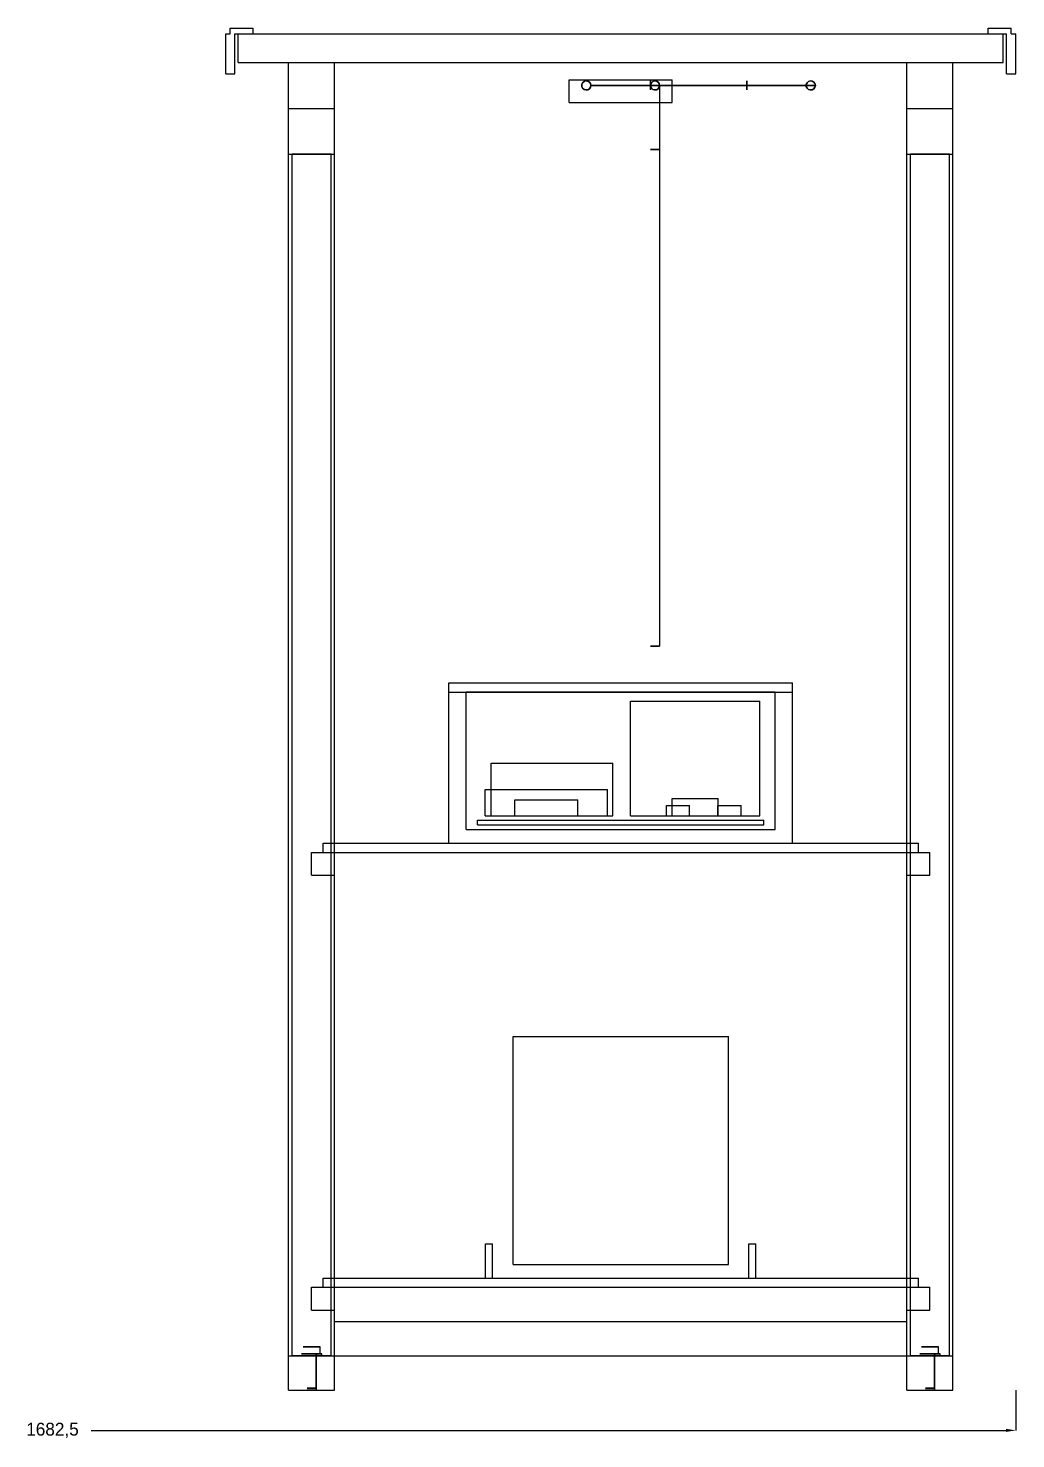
# Model space of a CAD drawing. Header units: millimetres. Extents: x -42 to 2812, y -1495 to 1190.
# Drawn here: x 820 to 1682, y -1382 to -150 of the extents above; entities that cross this region are included whole.
import ezdxf

# ---------------------------------------------------------------- set-up
doc = ezdxf.new("R2010")
doc.units = ezdxf.units.MM
doc.layers.add('DIMENSIONS', color=7, linetype='Continuous')
doc.layers.add('FRONT', color=7, linetype='Continuous')
doc.dimstyles.get("Standard").update_dxf_attribs({"dimtxt": 2.5, "dimasz": 2.5, "dimexe": 1.25, "dimexo": 0.625, "dimtad": 1, "dimcen": 2.5, "dimazin": 3, "dimtfac": 1, "dimtmove": 0, "dimatfit": 3})

# ---------------------------------------------------------------- blocks, each defined once
blk = doc.blocks.new('_CLOSEDFILLED')
at = {"color": 0, "linetype": 'BYBLOCK'}
blk.add_solid([(-1, 0.16), (0, 0), (-1, -0.16)], dxfattribs=at)
blk = doc.blocks.new('*D3')
for p, q in [((0, -1340), (0, -1375)), ((1682.5, -1340), (1682.5, -1375)), ((8.4125, -1375), (807.6, -1375)), ((874.9, -1375), (1674.0875, -1375))]:
    blk.add_line(p, q)
at = {"layer": 'Defpoints'}
for p in [(0, -1340), (1682.5, -1340), (0, -1375)]:
    blk.add_point(p, dxfattribs=at)
at = {"layer": 'DIMENSIONS', "xscale": 8.4125, "yscale": 8.4125, "rotation": 180}
blk.add_blockref('_CLOSEDFILLED', (0, -1375), dxfattribs=at)
at = {"layer": 'DIMENSIONS', "xscale": 8.4125, "yscale": 8.4125}
blk.add_blockref('_CLOSEDFILLED', (1682.5, -1375), dxfattribs=at)
at = {"layer": 'DIMENSIONS', "insert": (841.25, -1375), "char_height": 11.21667, "attachment_point": 5}
blk.add_mtext('1682,5', dxfattribs=at)

msp = doc.modelspace()

# ---------------------------------------------------------------- linework, layer by layer
at = {"layer": 'FRONT'}
for points in [[(992.5, -190), (992.5, -155)], [(992.5, -190), (992.5, -155)], [(992.5, -155), (996.5, -155)], [(992.5, -155), (996.5, -155)], [(992.5, -190), (992.5, -155)], [(992.5, -190), (992.5, -155)], [(992.5, -155), (996.5, -155)], [(992.5, -155), (996.5, -155)], [(996.5, -155), (996.5, -150)], [(996.5, -150), (1016.5, -150)], [(996.5, -155), (996.5, -150)], [(996.5, -150), (1016.5, -150)], [(996.5, -155), (996.5, -150)], [(996.5, -150), (1016.5, -150)], [(996.5, -155), (996.5, -150)], [(996.5, -150), (1016.5, -150)], [(1000.5, -155), (1016.5, -155)], [(1000.5, -190), (1000.5, -155)], [(1000.5, -155), (1016.5, -155)], [(1000.5, -190), (1000.5, -155)], [(1000.5, -155), (1016.5, -155)], [(1000.5, -190), (1000.5, -155)], [(1000.5, -155), (1016.5, -155)], [(1000.5, -190), (1000.5, -155)], [(1003.5, -180), (1003.5, -155)], [(1003.5, -180), (1003.5, -155)], [(1003.5, -155), (1671.5, -155)], [(1003.5, -155), (1671.5, -155)], [(1003.5, -180), (1003.5, -155)], [(1003.5, -180), (1003.5, -155)], [(1003.5, -155), (1671.5, -155)], [(1003.5, -155), (1671.5, -155)], [(1016.5, -155), (1016.5, -150)], [(1016.5, -155), (1016.5, -150)], [(1016.5, -155), (1016.5, -150)], [(1016.5, -155), (1016.5, -150)], [(1658.5, -155), (1658.5, -150)], [(1658.5, -150), (1678.5, -150)], [(1658.5, -155), (1658.5, -150)], [(1658.5, -150), (1678.5, -150)], [(1658.5, -155), (1658.5, -150)], [(1658.5, -150), (1678.5, -150)], [(1658.5, -155), (1658.5, -150)], [(1658.5, -150), (1678.5, -150)], [(1658.5, -155), (1674.5, -155)], [(1658.5, -155), (1674.5, -155)], [(1658.5, -155), (1674.5, -155)], [(1658.5, -155), (1674.5, -155)], [(1671.5, -180), (1671.5, -155)], [(1671.5, -180), (1671.5, -155)], [(1671.5, -180), (1671.5, -155)], [(1671.5, -180), (1671.5, -155)], [(1674.5, -190), (1674.5, -155)], [(1674.5, -190), (1674.5, -155)], [(1674.5, -190), (1674.5, -155)], [(1674.5, -190), (1674.5, -155)], [(1678.5, -155), (1678.5, -150)], [(1678.5, -155), (1678.5, -150)], [(1678.5, -155), (1678.5, -150)], [(1678.5, -155), (1678.5, -150)], [(1678.5, -155), (1682.5, -155)], [(1678.5, -155), (1682.5, -155)], [(1678.5, -155), (1682.5, -155)], [(1678.5, -155), (1682.5, -155)], [(1682.5, -190), (1682.5, -155)], [(1682.5, -190), (1682.5, -155)], [(1682.5, -190), (1682.5, -155)], [(1682.5, -190), (1682.5, -155)], [(1003.5, -180), (1671.5, -180)], [(1003.5, -180), (1671.5, -180)], [(1003.5, -180), (1671.5, -180)], [(1003.5, -180), (1671.5, -180)], [(1047.5, -220), (1047.5, -180)], [(1047.5, -220), (1047.5, -180)], [(1047.5, -180), (1087.5, -180)], [(1047.5, -180), (1087.5, -180)], [(1047.5, -220), (1047.5, -180)], [(1047.5, -220), (1047.5, -180)], [(1047.5, -180), (1087.5, -180)], [(1047.5, -180), (1087.5, -180)], [(1047.5, -220), (1047.5, -180)], [(1047.5, -220), (1047.5, -180)], [(1047.5, -180), (1087.5, -180)], [(1047.5, -180), (1087.5, -180)], [(1047.5, -220), (1047.5, -180)], [(1047.5, -220), (1047.5, -180)], [(1047.5, -180), (1087.5, -180)], [(1047.5, -180), (1087.5, -180)], [(1087.5, -220), (1087.5, -180)], [(1087.5, -220), (1087.5, -180)], [(1087.5, -220), (1087.5, -180)], [(1087.5, -220), (1087.5, -180)], [(1087.5, -220), (1087.5, -180)], [(1087.5, -220), (1087.5, -180)], [(1087.5, -220), (1087.5, -180)], [(1087.5, -220), (1087.5, -180)], [(1587.5, -220), (1587.5, -180)], [(1587.5, -220), (1587.5, -180)], [(1587.5, -180), (1627.5, -180)], [(1587.5, -180), (1627.5, -180)], [(1587.5, -220), (1587.5, -180)], [(1587.5, -220), (1587.5, -180)], [(1587.5, -180), (1627.5, -180)], [(1587.5, -180), (1627.5, -180)], [(1587.5, -220), (1587.5, -180)], [(1587.5, -220), (1587.5, -180)], [(1587.5, -180), (1627.5, -180)], [(1587.5, -180), (1627.5, -180)], [(1587.5, -220), (1587.5, -180)], [(1587.5, -220), (1587.5, -180)], [(1587.5, -180), (1627.5, -180)], [(1587.5, -180), (1627.5, -180)], [(1627.5, -220), (1627.5, -180)], [(1627.5, -220), (1627.5, -180)], [(1627.5, -220), (1627.5, -180)], [(1627.5, -220), (1627.5, -180)], [(1627.5, -220), (1627.5, -180)], [(1627.5, -220), (1627.5, -180)], [(1627.5, -220), (1627.5, -180)], [(1627.5, -220), (1627.5, -180)], [(992.5, -190), (1000.5, -190)], [(992.5, -190), (1000.5, -190)], [(992.5, -190), (1000.5, -190)], [(992.5, -190), (1000.5, -190)], [(1292.5, -215), (1292.5, -195)], [(1292.5, -215), (1292.5, -195)], [(1292.5, -195), (1382.5, -195)], [(1292.5, -195), (1382.5, -195)], [(1292.5, -215), (1292.5, -195)], [(1292.5, -215), (1292.5, -195)], [(1292.5, -195), (1382.5, -195)], [(1292.5, -195), (1382.5, -195)], [(1311.5, -200), (1311.154, -201.627), (1310.177, -202.973), (1308.736, -203.804), (1307.082, -203.978), (1305.5, -203.464), (1304.264, -202.351), (1303.587, -200.832), (1303.587, -199.168), (1304.264, -197.649), (1305.5, -196.536), (1307.082, -196.022), (1308.736, -196.196), (1310.177, -197.027), (1311.154, -198.373), (1311.5, -200)], [(1311.5, -200), (1311.154, -201.627), (1310.177, -202.973), (1308.736, -203.804), (1307.082, -203.978), (1305.5, -203.464), (1304.264, -202.351), (1303.587, -200.832), (1303.587, -199.168), (1304.264, -197.649), (1305.5, -196.536), (1307.082, -196.022), (1308.736, -196.196), (1310.177, -197.027), (1311.154, -198.373), (1311.5, -200)], [(1311.5, -200), (1311.154, -198.373), (1310.177, -197.027), (1308.736, -196.196), (1307.082, -196.022), (1305.5, -196.536), (1304.264, -197.649), (1303.587, -199.168), (1303.587, -200.832), (1304.264, -202.351), (1305.5, -203.464), (1307.082, -203.978), (1308.736, -203.804), (1310.177, -202.973), (1311.154, -201.627), (1311.5, -200)], [(1311.5, -200), (1311.154, -201.627), (1310.177, -202.973), (1308.736, -203.804), (1307.082, -203.978), (1305.5, -203.464), (1304.264, -202.351), (1303.587, -200.832), (1303.587, -199.168), (1304.264, -197.649), (1305.5, -196.536), (1307.082, -196.022), (1308.736, -196.196), (1310.177, -197.027), (1311.154, -198.373), (1311.5, -200)], [(1363.5, -200), (1363.5, -198.373), (1363.5, -197.027), (1363.5, -196.196), (1363.5, -196.022), (1363.5, -196.536), (1363.5, -197.649), (1363.5, -199.168), (1363.5, -200.832), (1363.5, -202.351), (1363.5, -203.464), (1363.5, -203.978), (1363.5, -203.804), (1363.5, -202.973), (1363.5, -201.627), (1363.5, -200)], [(1363.5, -200), (1363.5, -201.627), (1363.5, -202.973), (1363.5, -203.804), (1363.5, -203.978), (1363.5, -203.464), (1363.5, -202.351), (1363.5, -200.832), (1363.5, -199.168), (1363.5, -197.649), (1363.5, -196.536), (1363.5, -196.022), (1363.5, -196.196), (1363.5, -197.027), (1363.5, -198.373), (1363.5, -200)], [(1371.5, -200), (1371.154, -201.627), (1370.177, -202.973), (1368.736, -203.804), (1367.082, -203.978), (1365.5, -203.464), (1364.264, -202.351), (1363.587, -200.832), (1363.587, -199.168), (1364.264, -197.649), (1365.5, -196.536), (1367.082, -196.022), (1368.736, -196.196), (1370.177, -197.027), (1371.154, -198.373), (1371.5, -200)], [(1371.5, -200), (1371.154, -201.627), (1370.177, -202.973), (1368.736, -203.804), (1367.082, -203.978), (1365.5, -203.464), (1364.264, -202.351), (1363.587, -200.832), (1363.587, -199.168), (1364.264, -197.649), (1365.5, -196.536), (1367.082, -196.022), (1368.736, -196.196), (1370.177, -197.027), (1371.154, -198.373), (1371.5, -200)], [(1371.5, -200), (1371.154, -198.373), (1370.177, -197.027), (1368.736, -196.196), (1367.082, -196.022), (1365.5, -196.536), (1364.264, -197.649), (1363.587, -199.168), (1363.587, -200.832), (1364.264, -202.351), (1365.5, -203.464), (1367.082, -203.978), (1368.736, -203.804), (1370.177, -202.973), (1371.154, -201.627), (1371.5, -200)], [(1371.5, -200), (1371.154, -198.373), (1370.177, -197.027), (1368.736, -196.196), (1367.082, -196.022), (1365.5, -196.536), (1364.264, -197.649), (1363.587, -199.168), (1363.587, -200.832), (1364.264, -202.351), (1365.5, -203.464), (1367.082, -203.978), (1368.736, -203.804), (1370.177, -202.973), (1371.154, -201.627), (1371.5, -200)], [(1382.5, -215), (1382.5, -195)], [(1382.5, -215), (1382.5, -195)], [(1382.5, -215), (1382.5, -195)], [(1382.5, -215), (1382.5, -195)], [(1447.5, -200), (1447.5, -201.627), (1447.5, -202.973), (1447.5, -203.804), (1447.5, -203.978), (1447.5, -203.464), (1447.5, -202.351), (1447.5, -200.832), (1447.5, -199.168), (1447.5, -197.649), (1447.5, -196.536), (1447.5, -196.022), (1447.5, -196.196), (1447.5, -197.027), (1447.5, -198.373), (1447.5, -200)], [(1447.5, -200), (1447.5, -198.373), (1447.5, -197.027), (1447.5, -196.196), (1447.5, -196.022), (1447.5, -196.536), (1447.5, -197.649), (1447.5, -199.168), (1447.5, -200.832), (1447.5, -202.351), (1447.5, -203.464), (1447.5, -203.978), (1447.5, -203.804), (1447.5, -202.973), (1447.5, -201.627), (1447.5, -200)], [(1507.5, -200), (1507.154, -198.373), (1506.177, -197.027), (1504.736, -196.196), (1503.082, -196.022), (1501.5, -196.536), (1500.264, -197.649), (1499.587, -199.168), (1499.587, -200.832), (1500.264, -202.351), (1501.5, -203.464), (1503.082, -203.978), (1504.736, -203.804), (1506.177, -202.973), (1507.154, -201.627), (1507.5, -200)], [(1507.5, -200), (1507.154, -201.627), (1506.177, -202.973), (1504.736, -203.804), (1503.082, -203.978), (1501.5, -203.464), (1500.264, -202.351), (1499.587, -200.832), (1499.587, -199.168), (1500.264, -197.649), (1501.5, -196.536), (1503.082, -196.022), (1504.736, -196.196), (1506.177, -197.027), (1507.154, -198.373), (1507.5, -200)], [(1674.5, -190), (1682.5, -190)], [(1674.5, -190), (1682.5, -190)], [(1674.5, -190), (1682.5, -190)], [(1674.5, -190), (1682.5, -190)], [(1311.5, -200), (1311.645, -200), (1312.081, -200), (1312.804, -200), (1313.81, -200), (1315.095, -200), (1316.65, -200), (1318.467, -200), (1320.536, -200), (1322.845, -200), (1325.381, -200), (1328.131, -200), (1331.079, -200), (1334.207, -200), (1337.5, -200), (1340.938, -200), (1344.502, -200), (1348.173, -200), (1351.929, -200), (1355.75, -200), (1359.614, -200), (1363.5, -200)], [(1363.5, -200), (1359.614, -200), (1355.75, -200), (1351.929, -200), (1348.173, -200), (1344.502, -200), (1340.938, -200), (1337.5, -200), (1334.207, -200), (1331.079, -200), (1328.131, -200), (1325.381, -200), (1322.845, -200), (1320.536, -200), (1318.467, -200), (1316.65, -200), (1315.095, -200), (1313.81, -200), (1312.804, -200), (1312.081, -200), (1311.645, -200), (1311.5, -200)], [(1363.5, -200), (1447.5, -200)], [(1447.5, -200), (1363.5, -200)], [(1371.5, -200), (1371.5, -200.143), (1371.5, -200.57), (1371.5, -201.28), (1371.5, -202.268), (1371.5, -203.531), (1371.5, -205.061), (1371.5, -206.85), (1371.5, -208.89), (1371.5, -211.17), (1371.5, -213.678), (1371.5, -216.402), (1371.5, -219.328), (1371.5, -222.44), (1371.5, -225.724), (1371.5, -229.162), (1371.5, -232.737), (1371.5, -236.43), (1371.5, -240.223), (1371.5, -244.096), (1371.5, -248.03), (1371.5, -252.005), (1371.5, -256)], [(1371.5, -200), (1371.5, -200.143), (1371.5, -200.57), (1371.5, -201.28), (1371.5, -202.268), (1371.5, -203.531), (1371.5, -205.061), (1371.5, -206.85), (1371.5, -208.89), (1371.5, -211.17), (1371.5, -213.678), (1371.5, -216.402), (1371.5, -219.328), (1371.5, -222.44), (1371.5, -225.724), (1371.5, -229.162), (1371.5, -232.737), (1371.5, -236.43), (1371.5, -240.223), (1371.5, -244.096), (1371.5, -248.03), (1371.5, -252.005), (1371.5, -256)], [(1447.5, -200), (1451.424, -200), (1455.332, -200), (1459.205, -200), (1463.029, -200), (1466.786, -200), (1470.461, -200), (1474.037, -200), (1477.5, -200), (1480.834, -200), (1484.026, -200), (1487.061, -200), (1489.926, -200), (1492.61, -200), (1495.101, -200), (1497.388, -200), (1499.462, -200), (1501.312, -200), (1502.933, -200), (1504.316, -200), (1505.456, -200), (1506.347, -200), (1506.987, -200), (1507.372, -200), (1507.5, -200)], [(1507.5, -200), (1507.372, -200), (1506.987, -200), (1506.347, -200), (1505.456, -200), (1504.316, -200), (1502.933, -200), (1501.312, -200), (1499.462, -200), (1497.388, -200), (1495.101, -200), (1492.61, -200), (1489.926, -200), (1487.061, -200), (1484.026, -200), (1480.834, -200), (1477.5, -200), (1474.037, -200), (1470.461, -200), (1466.786, -200), (1463.029, -200), (1459.205, -200), (1455.332, -200), (1451.424, -200), (1447.5, -200)], [(1047.5, -260), (1047.5, -220)], [(1047.5, -260), (1047.5, -220)], [(1047.5, -220), (1087.5, -220)], [(1047.5, -220), (1087.5, -220)], [(1047.5, -220), (1087.5, -220)], [(1047.5, -220), (1087.5, -220)], [(1047.5, -220), (1087.5, -220)], [(1047.5, -220), (1087.5, -220)], [(1047.5, -220), (1087.5, -220)], [(1047.5, -220), (1087.5, -220)], [(1047.5, -220), (1087.5, -220)], [(1047.5, -220), (1087.5, -220)], [(1087.5, -260), (1087.5, -220)], [(1087.5, -260), (1087.5, -220)], [(1292.5, -215), (1382.5, -215)], [(1292.5, -215), (1382.5, -215)], [(1292.5, -215), (1382.5, -215)], [(1292.5, -215), (1382.5, -215)], [(1587.5, -260), (1587.5, -220)], [(1587.5, -260), (1587.5, -220)], [(1587.5, -220), (1627.5, -220)], [(1587.5, -220), (1627.5, -220)], [(1587.5, -220), (1627.5, -220)], [(1587.5, -220), (1627.5, -220)], [(1587.5, -220), (1627.5, -220)], [(1587.5, -220), (1627.5, -220)], [(1587.5, -220), (1627.5, -220)], [(1587.5, -220), (1627.5, -220)], [(1587.5, -220), (1627.5, -220)], [(1587.5, -220), (1627.5, -220)], [(1627.5, -260), (1627.5, -220)], [(1627.5, -260), (1627.5, -220)], [(1371.5, -256), (1371.154, -256), (1370.177, -256), (1368.736, -256), (1367.082, -256), (1365.5, -256), (1364.264, -256), (1363.587, -256), (1363.587, -256), (1364.264, -256), (1365.5, -256), (1367.082, -256), (1368.736, -256), (1370.177, -256), (1371.154, -256), (1371.5, -256)], [(1371.5, -256), (1371.154, -256), (1370.177, -256), (1368.736, -256), (1367.082, -256), (1365.5, -256), (1364.264, -256), (1363.587, -256), (1363.587, -256), (1364.264, -256), (1365.5, -256), (1367.082, -256), (1368.736, -256), (1370.177, -256), (1371.154, -256), (1371.5, -256)], [(1371.5, -256), (1371.5, -690)], [(1371.5, -256), (1371.5, -690)], [(1047.5, -1310), (1047.5, -260)], [(1047.5, -1310), (1047.5, -260)], [(1047.5, -260), (1087.5, -260)], [(1047.5, -260), (1087.5, -260)], [(1047.5, -1310), (1047.5, -260)], [(1047.5, -1310), (1047.5, -260)], [(1047.5, -260), (1087.5, -260)], [(1047.5, -260), (1087.5, -260)], [(1047.5, -260), (1087.5, -260)], [(1047.5, -260), (1087.5, -260)], [(1084.5, -260), (1050.5, -260)], [(1084.5, -260), (1050.5, -260)], [(1050.5, -1310), (1050.5, -260)], [(1050.5, -1310), (1050.5, -260)], [(1084.5, -260), (1050.5, -260)], [(1084.5, -260), (1050.5, -260)], [(1050.5, -1310), (1050.5, -260)], [(1050.5, -1310), (1050.5, -260)], [(1084.5, -1310), (1084.5, -260)], [(1084.5, -1310), (1084.5, -260)], [(1084.5, -1310), (1084.5, -260)], [(1084.5, -1310), (1084.5, -260)], [(1087.5, -1310), (1087.5, -260)], [(1087.5, -1310), (1087.5, -260)], [(1087.5, -1310), (1087.5, -260)], [(1087.5, -1310), (1087.5, -260)], [(1587.5, -1310), (1587.5, -260)], [(1587.5, -1310), (1587.5, -260)], [(1587.5, -260), (1627.5, -260)], [(1587.5, -260), (1627.5, -260)], [(1587.5, -1310), (1587.5, -260)], [(1587.5, -1310), (1587.5, -260)], [(1587.5, -260), (1627.5, -260)], [(1587.5, -260), (1627.5, -260)], [(1587.5, -260), (1627.5, -260)], [(1587.5, -260), (1627.5, -260)], [(1624.5, -260), (1590.5, -260)], [(1624.5, -260), (1590.5, -260)], [(1590.5, -1310), (1590.5, -260)], [(1590.5, -1310), (1590.5, -260)], [(1624.5, -260), (1590.5, -260)], [(1624.5, -260), (1590.5, -260)], [(1590.5, -1310), (1590.5, -260)], [(1590.5, -1310), (1590.5, -260)], [(1624.5, -1310), (1624.5, -260)], [(1624.5, -1310), (1624.5, -260)], [(1624.5, -1310), (1624.5, -260)], [(1624.5, -1310), (1624.5, -260)], [(1627.5, -1310), (1627.5, -260)], [(1627.5, -1310), (1627.5, -260)], [(1627.5, -1310), (1627.5, -260)], [(1627.5, -1310), (1627.5, -260)], [(1371.5, -690), (1371.154, -690), (1370.177, -690), (1368.736, -690), (1367.082, -690), (1365.5, -690), (1364.264, -690), (1363.587, -690), (1363.587, -690), (1364.264, -690), (1365.5, -690), (1367.082, -690), (1368.736, -690), (1370.177, -690), (1371.154, -690), (1371.5, -690)], [(1371.5, -690), (1371.154, -690), (1370.177, -690), (1368.736, -690), (1367.082, -690), (1365.5, -690), (1364.264, -690), (1363.587, -690), (1363.587, -690), (1364.264, -690), (1365.5, -690), (1367.082, -690), (1368.736, -690), (1370.177, -690), (1371.154, -690), (1371.5, -690)], [(1187.5, -730), (1187.5, -722)], [(1187.5, -730), (1187.5, -722)], [(1187.5, -722), (1487.5, -722)], [(1187.5, -722), (1487.5, -722)], [(1487.5, -730), (1487.5, -722)], [(1487.5, -730), (1487.5, -722)], [(1187.5, -862), (1187.5, -730)], [(1187.5, -862), (1187.5, -730)], [(1187.5, -730), (1487.5, -730)], [(1187.5, -730), (1487.5, -730)], [(1187.5, -730), (1487.5, -730)], [(1187.5, -730), (1487.5, -730)], [(1472.5, -730), (1202.5, -730)], [(1472.5, -730), (1202.5, -730)], [(1202.5, -850), (1202.5, -730)], [(1202.5, -850), (1202.5, -730)], [(1346, -838), (1346, -738)], [(1346, -838), (1346, -738)], [(1346, -738), (1459, -738)], [(1346, -738), (1459, -738)], [(1459, -838), (1459, -738)], [(1459, -838), (1459, -738)], [(1472.5, -850), (1472.5, -730)], [(1472.5, -850), (1472.5, -730)], [(1487.5, -862), (1487.5, -730)], [(1487.5, -862), (1487.5, -730)], [(1224.35, -838), (1224.35, -792)], [(1224.35, -838), (1224.35, -792)], [(1224.35, -792), (1330.65, -792)], [(1224.35, -792), (1330.65, -792)], [(1330.65, -838), (1330.65, -792)], [(1330.65, -838), (1330.65, -792)], [(1219, -838), (1219, -815)], [(1219, -838), (1219, -815)], [(1219, -815), (1326, -815)], [(1219, -815), (1326, -815)], [(1245, -838), (1245, -824)], [(1245, -838), (1245, -824)], [(1245, -824), (1300, -824)], [(1245, -824), (1300, -824)], [(1300, -838), (1300, -824)], [(1300, -838), (1300, -824)], [(1326, -838), (1326, -815)], [(1326, -838), (1326, -815)], [(1382.5, -838), (1382.5, -823)], [(1382.5, -838), (1382.5, -823)], [(1382.5, -823), (1422.5, -823)], [(1382.5, -823), (1422.5, -823)], [(1422.5, -838), (1422.5, -823)], [(1422.5, -838), (1422.5, -823)], [(1219, -838), (1326, -838)], [(1219, -838), (1326, -838)], [(1224.35, -838), (1330.65, -838)], [(1224.35, -838), (1330.65, -838)], [(1245, -838), (1300, -838)], [(1245, -838), (1300, -838)], [(1346, -838), (1459, -838)], [(1346, -838), (1459, -838)], [(1377.35, -838), (1377.35, -829.2)], [(1377.35, -838), (1377.35, -829.2)], [(1377.35, -829.2), (1397.65, -829.2)], [(1377.35, -829.2), (1397.65, -829.2)], [(1377.35, -838), (1397.65, -838)], [(1377.35, -838), (1397.65, -838)], [(1382.5, -838), (1422.5, -838)], [(1382.5, -838), (1422.5, -838)], [(1397.65, -838), (1397.65, -829.2)], [(1397.65, -838), (1397.65, -829.2)], [(1422.35, -838), (1422.35, -829.2)], [(1422.35, -838), (1422.35, -829.2)], [(1422.35, -829.2), (1442.65, -829.2)], [(1422.35, -829.2), (1442.65, -829.2)], [(1422.35, -838), (1442.65, -838)], [(1422.35, -838), (1442.65, -838)], [(1442.65, -838), (1442.65, -829.2)], [(1442.65, -838), (1442.65, -829.2)], [(1202.5, -850), (1472.5, -850)], [(1202.5, -850), (1472.5, -850)], [(1212.5, -846), (1212.5, -842)], [(1212.5, -846), (1212.5, -842)], [(1212.5, -842), (1462.5, -842)], [(1212.5, -842), (1462.5, -842)], [(1212.5, -846), (1462.5, -846)], [(1212.5, -846), (1462.5, -846)], [(1462.5, -846), (1462.5, -842)], [(1462.5, -846), (1462.5, -842)], [(1077.5, -870), (1077.5, -862)], [(1077.5, -870), (1077.5, -862)], [(1077.5, -862), (1597.5, -862)], [(1077.5, -862), (1597.5, -862)], [(1187.5, -862), (1487.5, -862)], [(1187.5, -862), (1487.5, -862)], [(1597.5, -870), (1597.5, -862)], [(1597.5, -870), (1597.5, -862)], [(1067.5, -890), (1067.5, -870)], [(1067.5, -890), (1067.5, -870)], [(1067.5, -870), (1087.5, -870)], [(1067.5, -870), (1087.5, -870)], [(1077.5, -870), (1597.5, -870)], [(1077.5, -870), (1597.5, -870)], [(1087.5, -890), (1087.5, -870)], [(1087.5, -890), (1087.5, -870)], [(1587.5, -890), (1587.5, -870)], [(1587.5, -890), (1587.5, -870)], [(1587.5, -870), (1607.5, -870)], [(1587.5, -870), (1607.5, -870)], [(1607.5, -890), (1607.5, -870)], [(1607.5, -890), (1607.5, -870)], [(1067.5, -890), (1087.5, -890)], [(1067.5, -890), (1087.5, -890)], [(1587.5, -890), (1607.5, -890)], [(1587.5, -890), (1607.5, -890)], [(1243.5, -1230), (1243.5, -1031)], [(1243.5, -1230), (1243.5, -1031)], [(1243.5, -1031), (1431.5, -1031)], [(1243.5, -1031), (1431.5, -1031)], [(1431.5, -1230), (1431.5, -1031)], [(1431.5, -1230), (1431.5, -1031)], [(1219.5, -1242), (1219.5, -1212)], [(1219.5, -1242), (1219.5, -1212)], [(1219.5, -1212), (1225.5, -1212)], [(1219.5, -1212), (1225.5, -1212)], [(1225.5, -1242), (1225.5, -1212)], [(1225.5, -1242), (1225.5, -1212)], [(1449.5, -1242), (1449.5, -1212)], [(1449.5, -1242), (1449.5, -1212)], [(1449.5, -1212), (1455.5, -1212)], [(1449.5, -1212), (1455.5, -1212)], [(1455.5, -1242), (1455.5, -1212)], [(1455.5, -1242), (1455.5, -1212)], [(1243.5, -1230), (1431.5, -1230)], [(1243.5, -1230), (1431.5, -1230)], [(1077.5, -1250), (1077.5, -1242)], [(1077.5, -1250), (1077.5, -1242)], [(1077.5, -1242), (1597.5, -1242)], [(1077.5, -1242), (1597.5, -1242)], [(1219.5, -1242), (1225.5, -1242)], [(1219.5, -1242), (1225.5, -1242)], [(1449.5, -1242), (1455.5, -1242)], [(1449.5, -1242), (1455.5, -1242)], [(1597.5, -1250), (1597.5, -1242)], [(1597.5, -1250), (1597.5, -1242)], [(1067.5, -1270), (1067.5, -1250)], [(1067.5, -1270), (1067.5, -1250)], [(1067.5, -1250), (1087.5, -1250)], [(1067.5, -1250), (1087.5, -1250)], [(1077.5, -1250), (1597.5, -1250)], [(1077.5, -1250), (1597.5, -1250)], [(1087.5, -1270), (1087.5, -1250)], [(1087.5, -1270), (1087.5, -1250)], [(1587.5, -1270), (1587.5, -1250)], [(1587.5, -1270), (1587.5, -1250)], [(1587.5, -1250), (1607.5, -1250)], [(1587.5, -1250), (1607.5, -1250)], [(1607.5, -1270), (1607.5, -1250)], [(1607.5, -1270), (1607.5, -1250)], [(1067.5, -1270), (1087.5, -1270)], [(1067.5, -1270), (1087.5, -1270)], [(1087.5, -1310), (1087.5, -1280)], [(1087.5, -1310), (1087.5, -1280)], [(1087.5, -1280), (1587.5, -1280)], [(1087.5, -1280), (1587.5, -1280)], [(1087.5, -1310), (1087.5, -1280)], [(1087.5, -1310), (1087.5, -1280)], [(1087.5, -1280), (1587.5, -1280)], [(1087.5, -1280), (1587.5, -1280)], [(1587.5, -1270), (1607.5, -1270)], [(1587.5, -1270), (1607.5, -1270)], [(1587.5, -1310), (1587.5, -1280)], [(1587.5, -1310), (1587.5, -1280)], [(1587.5, -1310), (1587.5, -1280)], [(1587.5, -1310), (1587.5, -1280)], [(1075, -1302), (1074.352, -1302), (1072.518, -1302), (1069.818, -1302), (1066.716, -1302), (1063.75, -1302), (1061.432, -1302), (1060.164, -1302), (1060.164, -1302), (1061.432, -1302), (1063.75, -1302), (1066.716, -1302), (1069.818, -1302), (1072.518, -1302), (1074.352, -1302), (1075, -1302)], [(1075, -1302), (1074.352, -1302), (1072.518, -1302), (1069.818, -1302), (1066.716, -1302), (1063.75, -1302), (1061.432, -1302), (1060.164, -1302), (1060.164, -1302), (1061.432, -1302), (1063.75, -1302), (1066.716, -1302), (1069.818, -1302), (1072.518, -1302), (1074.352, -1302), (1075, -1302)], [(1075, -1308), (1075, -1302)], [(1075, -1308), (1075, -1302)], [(1615, -1302), (1614.352, -1302), (1612.518, -1302), (1609.818, -1302), (1606.716, -1302), (1603.75, -1302), (1601.432, -1302), (1600.164, -1302), (1600.164, -1302), (1601.432, -1302), (1603.75, -1302), (1606.716, -1302), (1609.818, -1302), (1612.518, -1302), (1614.352, -1302), (1615, -1302)], [(1615, -1302), (1614.352, -1302), (1612.518, -1302), (1609.818, -1302), (1606.716, -1302), (1603.75, -1302), (1601.432, -1302), (1600.164, -1302), (1600.164, -1302), (1601.432, -1302), (1603.75, -1302), (1606.716, -1302), (1609.818, -1302), (1612.518, -1302), (1614.352, -1302), (1615, -1302)], [(1615, -1308), (1615, -1302)], [(1615, -1308), (1615, -1302)], [(1047.5, -1340), (1047.5, -1310)], [(1047.5, -1340), (1047.5, -1310)], [(1047.5, -1310), (1087.5, -1310)], [(1047.5, -1310), (1087.5, -1310)], [(1047.5, -1310), (1087.5, -1310)], [(1047.5, -1310), (1087.5, -1310)], [(1047.5, -1310), (1087.5, -1310)], [(1047.5, -1310), (1087.5, -1310)], [(1084.5, -1310), (1050.5, -1310)], [(1084.5, -1310), (1050.5, -1310)], [(1084.5, -1310), (1050.5, -1310)], [(1084.5, -1310), (1050.5, -1310)], [(1076.5, -1308), (1075.722, -1308), (1073.522, -1308), (1070.281, -1308), (1066.559, -1308), (1063, -1308), (1060.219, -1308), (1058.697, -1308), (1058.697, -1308), (1060.219, -1308), (1063, -1308), (1066.559, -1308), (1070.281, -1308), (1073.522, -1308), (1075.722, -1308), (1076.5, -1308)], [(1076.5, -1308), (1075.722, -1308), (1073.522, -1308), (1070.281, -1308), (1066.559, -1308), (1063, -1308), (1060.219, -1308), (1058.697, -1308), (1058.697, -1308), (1060.219, -1308), (1063, -1308), (1066.559, -1308), (1070.281, -1308), (1073.522, -1308), (1075.722, -1308), (1076.5, -1308)], [(1076.5, -1310), (1075.722, -1310), (1073.522, -1310), (1070.281, -1310), (1066.559, -1310), (1063, -1310), (1060.219, -1310), (1058.697, -1310), (1058.697, -1310), (1060.219, -1310), (1063, -1310), (1066.559, -1310), (1070.281, -1310), (1073.522, -1310), (1075.722, -1310), (1076.5, -1310)], [(1076.5, -1310), (1075.722, -1310), (1073.522, -1310), (1070.281, -1310), (1066.559, -1310), (1063, -1310), (1060.219, -1310), (1058.697, -1310), (1058.697, -1310), (1060.219, -1310), (1063, -1310), (1066.559, -1310), (1070.281, -1310), (1073.522, -1310), (1075.722, -1310), (1076.5, -1310)], [(1075, -1308), (1074.352, -1308), (1072.518, -1308), (1069.818, -1308), (1066.716, -1308), (1063.75, -1308), (1061.432, -1308), (1060.164, -1308), (1060.164, -1308), (1061.432, -1308), (1063.75, -1308), (1066.716, -1308), (1069.818, -1308), (1072.518, -1308), (1074.352, -1308), (1075, -1308)], [(1075, -1308), (1074.352, -1308), (1072.518, -1308), (1069.818, -1308), (1066.716, -1308), (1063.75, -1308), (1061.432, -1308), (1060.164, -1308), (1060.164, -1308), (1061.432, -1308), (1063.75, -1308), (1066.716, -1308), (1069.818, -1308), (1072.518, -1308), (1074.352, -1308), (1075, -1308)], [(1072, -1308), (1071.611, -1308), (1070.511, -1308), (1068.891, -1308), (1067.03, -1308), (1065.25, -1308), (1063.859, -1308), (1063.098, -1308), (1063.098, -1308), (1063.859, -1308), (1065.25, -1308), (1067.03, -1308), (1068.891, -1308), (1070.511, -1308), (1071.611, -1308), (1072, -1308)], [(1072, -1308), (1071.611, -1308), (1070.511, -1308), (1068.891, -1308), (1067.03, -1308), (1065.25, -1308), (1063.859, -1308), (1063.098, -1308), (1063.098, -1308), (1063.859, -1308), (1065.25, -1308), (1067.03, -1308), (1068.891, -1308), (1070.511, -1308), (1071.611, -1308), (1072, -1308)], [(1072, -1310), (1071.611, -1310), (1070.511, -1310), (1068.891, -1310), (1067.03, -1310), (1065.25, -1310), (1063.859, -1310), (1063.098, -1310), (1063.098, -1310), (1063.859, -1310), (1065.25, -1310), (1067.03, -1310), (1068.891, -1310), (1070.511, -1310), (1071.611, -1310), (1072, -1310)], [(1072, -1310), (1071.611, -1310), (1070.511, -1310), (1068.891, -1310), (1067.03, -1310), (1065.25, -1310), (1063.859, -1310), (1063.098, -1310), (1063.098, -1310), (1063.859, -1310), (1065.25, -1310), (1067.03, -1310), (1068.891, -1310), (1070.511, -1310), (1071.611, -1310), (1072, -1310)], [(1071.75, -1310), (1071.383, -1310), (1070.344, -1310), (1068.813, -1310), (1067.056, -1310), (1065.375, -1310), (1064.062, -1310), (1063.343, -1310), (1063.343, -1310), (1064.062, -1310), (1065.375, -1310), (1067.056, -1310), (1068.813, -1310), (1070.344, -1310), (1071.383, -1310), (1071.75, -1310)], [(1071.75, -1310), (1071.383, -1310), (1070.344, -1310), (1068.813, -1310), (1067.056, -1310), (1065.375, -1310), (1064.062, -1310), (1063.343, -1310), (1063.343, -1310), (1064.062, -1310), (1065.375, -1310), (1067.056, -1310), (1068.813, -1310), (1070.344, -1310), (1071.383, -1310), (1071.75, -1310)], [(1071.5, -1308), (1071.154, -1308), (1070.177, -1308), (1068.736, -1308), (1067.082, -1308), (1065.5, -1308), (1064.264, -1308), (1063.587, -1308), (1063.587, -1308), (1064.264, -1308), (1065.5, -1308), (1067.082, -1308), (1068.736, -1308), (1070.177, -1308), (1071.154, -1308), (1071.5, -1308)], [(1071.5, -1308), (1071.154, -1308), (1070.177, -1308), (1068.736, -1308), (1067.082, -1308), (1065.5, -1308), (1064.264, -1308), (1063.587, -1308), (1063.587, -1308), (1064.264, -1308), (1065.5, -1308), (1067.082, -1308), (1068.736, -1308), (1070.177, -1308), (1071.154, -1308), (1071.5, -1308)], [(1071.5, -1338), (1071.5, -1308)], [(1071.5, -1338), (1071.5, -1308)], [(1071.75, -1340), (1071.75, -1310)], [(1071.75, -1340), (1071.75, -1310)], [(1072, -1310), (1072, -1308)], [(1072, -1310), (1072, -1308)], [(1076.5, -1310), (1076.5, -1308)], [(1076.5, -1310), (1076.5, -1308)], [(1087.5, -1340), (1087.5, -1310)], [(1087.5, -1340), (1087.5, -1310)], [(1087.5, -1310), (1587.5, -1310)], [(1087.5, -1310), (1587.5, -1310)], [(1087.5, -1310), (1587.5, -1310)], [(1087.5, -1310), (1587.5, -1310)], [(1587.5, -1340), (1587.5, -1310)], [(1587.5, -1340), (1587.5, -1310)], [(1587.5, -1310), (1627.5, -1310)], [(1587.5, -1310), (1627.5, -1310)], [(1587.5, -1310), (1627.5, -1310)], [(1587.5, -1310), (1627.5, -1310)], [(1587.5, -1310), (1627.5, -1310)], [(1587.5, -1310), (1627.5, -1310)], [(1624.5, -1310), (1590.5, -1310)], [(1624.5, -1310), (1590.5, -1310)], [(1624.5, -1310), (1590.5, -1310)], [(1624.5, -1310), (1590.5, -1310)], [(1616.5, -1308), (1615.722, -1308), (1613.522, -1308), (1610.281, -1308), (1606.559, -1308), (1603, -1308), (1600.219, -1308), (1598.697, -1308), (1598.697, -1308), (1600.219, -1308), (1603, -1308), (1606.559, -1308), (1610.281, -1308), (1613.522, -1308), (1615.722, -1308), (1616.5, -1308)], [(1616.5, -1308), (1615.722, -1308), (1613.522, -1308), (1610.281, -1308), (1606.559, -1308), (1603, -1308), (1600.219, -1308), (1598.697, -1308), (1598.697, -1308), (1600.219, -1308), (1603, -1308), (1606.559, -1308), (1610.281, -1308), (1613.522, -1308), (1615.722, -1308), (1616.5, -1308)], [(1616.5, -1310), (1615.722, -1310), (1613.522, -1310), (1610.281, -1310), (1606.559, -1310), (1603, -1310), (1600.219, -1310), (1598.697, -1310), (1598.697, -1310), (1600.219, -1310), (1603, -1310), (1606.559, -1310), (1610.281, -1310), (1613.522, -1310), (1615.722, -1310), (1616.5, -1310)], [(1616.5, -1310), (1615.722, -1310), (1613.522, -1310), (1610.281, -1310), (1606.559, -1310), (1603, -1310), (1600.219, -1310), (1598.697, -1310), (1598.697, -1310), (1600.219, -1310), (1603, -1310), (1606.559, -1310), (1610.281, -1310), (1613.522, -1310), (1615.722, -1310), (1616.5, -1310)], [(1615, -1308), (1614.352, -1308), (1612.518, -1308), (1609.818, -1308), (1606.716, -1308), (1603.75, -1308), (1601.432, -1308), (1600.164, -1308), (1600.164, -1308), (1601.432, -1308), (1603.75, -1308), (1606.716, -1308), (1609.818, -1308), (1612.518, -1308), (1614.352, -1308), (1615, -1308)], [(1615, -1308), (1614.352, -1308), (1612.518, -1308), (1609.818, -1308), (1606.716, -1308), (1603.75, -1308), (1601.432, -1308), (1600.164, -1308), (1600.164, -1308), (1601.432, -1308), (1603.75, -1308), (1606.716, -1308), (1609.818, -1308), (1612.518, -1308), (1614.352, -1308), (1615, -1308)], [(1612, -1308), (1611.611, -1308), (1610.511, -1308), (1608.891, -1308), (1607.03, -1308), (1605.25, -1308), (1603.859, -1308), (1603.098, -1308), (1603.098, -1308), (1603.859, -1308), (1605.25, -1308), (1607.03, -1308), (1608.891, -1308), (1610.511, -1308), (1611.611, -1308), (1612, -1308)], [(1612, -1308), (1611.611, -1308), (1610.511, -1308), (1608.891, -1308), (1607.03, -1308), (1605.25, -1308), (1603.859, -1308), (1603.098, -1308), (1603.098, -1308), (1603.859, -1308), (1605.25, -1308), (1607.03, -1308), (1608.891, -1308), (1610.511, -1308), (1611.611, -1308), (1612, -1308)], [(1612, -1310), (1611.611, -1310), (1610.511, -1310), (1608.891, -1310), (1607.03, -1310), (1605.25, -1310), (1603.859, -1310), (1603.098, -1310), (1603.098, -1310), (1603.859, -1310), (1605.25, -1310), (1607.03, -1310), (1608.891, -1310), (1610.511, -1310), (1611.611, -1310), (1612, -1310)], [(1612, -1310), (1611.611, -1310), (1610.511, -1310), (1608.891, -1310), (1607.03, -1310), (1605.25, -1310), (1603.859, -1310), (1603.098, -1310), (1603.098, -1310), (1603.859, -1310), (1605.25, -1310), (1607.03, -1310), (1608.891, -1310), (1610.511, -1310), (1611.611, -1310), (1612, -1310)], [(1611.75, -1310), (1611.383, -1310), (1610.344, -1310), (1608.813, -1310), (1607.056, -1310), (1605.375, -1310), (1604.062, -1310), (1603.343, -1310), (1603.343, -1310), (1604.062, -1310), (1605.375, -1310), (1607.056, -1310), (1608.813, -1310), (1610.344, -1310), (1611.383, -1310), (1611.75, -1310)], [(1611.75, -1310), (1611.383, -1310), (1610.344, -1310), (1608.813, -1310), (1607.056, -1310), (1605.375, -1310), (1604.062, -1310), (1603.343, -1310), (1603.343, -1310), (1604.062, -1310), (1605.375, -1310), (1607.056, -1310), (1608.813, -1310), (1610.344, -1310), (1611.383, -1310), (1611.75, -1310)], [(1611.5, -1308), (1611.154, -1308), (1610.177, -1308), (1608.736, -1308), (1607.082, -1308), (1605.5, -1308), (1604.264, -1308), (1603.587, -1308), (1603.587, -1308), (1604.264, -1308), (1605.5, -1308), (1607.082, -1308), (1608.736, -1308), (1610.177, -1308), (1611.154, -1308), (1611.5, -1308)], [(1611.5, -1308), (1611.154, -1308), (1610.177, -1308), (1608.736, -1308), (1607.082, -1308), (1605.5, -1308), (1604.264, -1308), (1603.587, -1308), (1603.587, -1308), (1604.264, -1308), (1605.5, -1308), (1607.082, -1308), (1608.736, -1308), (1610.177, -1308), (1611.154, -1308), (1611.5, -1308)], [(1611.5, -1338), (1611.5, -1308)], [(1611.5, -1338), (1611.5, -1308)], [(1611.75, -1340), (1611.75, -1310)], [(1611.75, -1340), (1611.75, -1310)], [(1612, -1310), (1612, -1308)], [(1612, -1310), (1612, -1308)], [(1616.5, -1310), (1616.5, -1308)], [(1616.5, -1310), (1616.5, -1308)], [(1627.5, -1340), (1627.5, -1310)], [(1627.5, -1340), (1627.5, -1310)], [(1047.5, -1340), (1087.5, -1340)], [(1047.5, -1340), (1087.5, -1340)], [(1071.75, -1340), (1071.383, -1340), (1070.344, -1340), (1068.813, -1340), (1067.056, -1340), (1065.375, -1340), (1064.062, -1340), (1063.343, -1340), (1063.343, -1340), (1064.062, -1340), (1065.375, -1340), (1067.056, -1340), (1068.813, -1340), (1070.344, -1340), (1071.383, -1340), (1071.75, -1340)], [(1071.75, -1340), (1071.383, -1340), (1070.344, -1340), (1068.813, -1340), (1067.056, -1340), (1065.375, -1340), (1064.062, -1340), (1063.343, -1340), (1063.343, -1340), (1064.062, -1340), (1065.375, -1340), (1067.056, -1340), (1068.813, -1340), (1070.344, -1340), (1071.383, -1340), (1071.75, -1340)], [(1071.5, -1338), (1071.154, -1338), (1070.177, -1338), (1068.736, -1338), (1067.082, -1338), (1065.5, -1338), (1064.264, -1338), (1063.587, -1338), (1063.587, -1338), (1064.264, -1338), (1065.5, -1338), (1067.082, -1338), (1068.736, -1338), (1070.177, -1338), (1071.154, -1338), (1071.5, -1338)], [(1071.5, -1338), (1071.154, -1338), (1070.177, -1338), (1068.736, -1338), (1067.082, -1338), (1065.5, -1338), (1064.264, -1338), (1063.587, -1338), (1063.587, -1338), (1064.264, -1338), (1065.5, -1338), (1067.082, -1338), (1068.736, -1338), (1070.177, -1338), (1071.154, -1338), (1071.5, -1338)], [(1587.5, -1340), (1627.5, -1340)], [(1587.5, -1340), (1627.5, -1340)], [(1611.75, -1340), (1611.383, -1340), (1610.344, -1340), (1608.813, -1340), (1607.056, -1340), (1605.375, -1340), (1604.062, -1340), (1603.343, -1340), (1603.343, -1340), (1604.062, -1340), (1605.375, -1340), (1607.056, -1340), (1608.813, -1340), (1610.344, -1340), (1611.383, -1340), (1611.75, -1340)], [(1611.75, -1340), (1611.383, -1340), (1610.344, -1340), (1608.813, -1340), (1607.056, -1340), (1605.375, -1340), (1604.062, -1340), (1603.343, -1340), (1603.343, -1340), (1604.062, -1340), (1605.375, -1340), (1607.056, -1340), (1608.813, -1340), (1610.344, -1340), (1611.383, -1340), (1611.75, -1340)], [(1611.5, -1338), (1611.154, -1338), (1610.177, -1338), (1608.736, -1338), (1607.082, -1338), (1605.5, -1338), (1604.264, -1338), (1603.587, -1338), (1603.587, -1338), (1604.264, -1338), (1605.5, -1338), (1607.082, -1338), (1608.736, -1338), (1610.177, -1338), (1611.154, -1338), (1611.5, -1338)], [(1611.5, -1338), (1611.154, -1338), (1610.177, -1338), (1608.736, -1338), (1607.082, -1338), (1605.5, -1338), (1604.264, -1338), (1603.587, -1338), (1603.587, -1338), (1604.264, -1338), (1605.5, -1338), (1607.082, -1338), (1608.736, -1338), (1610.177, -1338), (1611.154, -1338), (1611.5, -1338)]]:
    msp.add_lwpolyline(points, dxfattribs=at)

# ---------------------------------------------------------------- dimensions: what is measured, and where the dimension line sits
at = {"layer": 'DIMENSIONS'}
dim = msp.add_linear_dim(base=(0, -1375), p1=(0, -1340), p2=(1682.5, -1340), dimstyle='Standard', override={"dimtxt": 11.216667, "dimasz": 8.4125, "dimdec": 2}, dxfattribs=at)
dim.commit()
dim.dimension.update_dxf_attribs({"geometry": '*D3', "text_midpoint": (841.25, -1375)})

doc.saveas('drawing.dxf')
